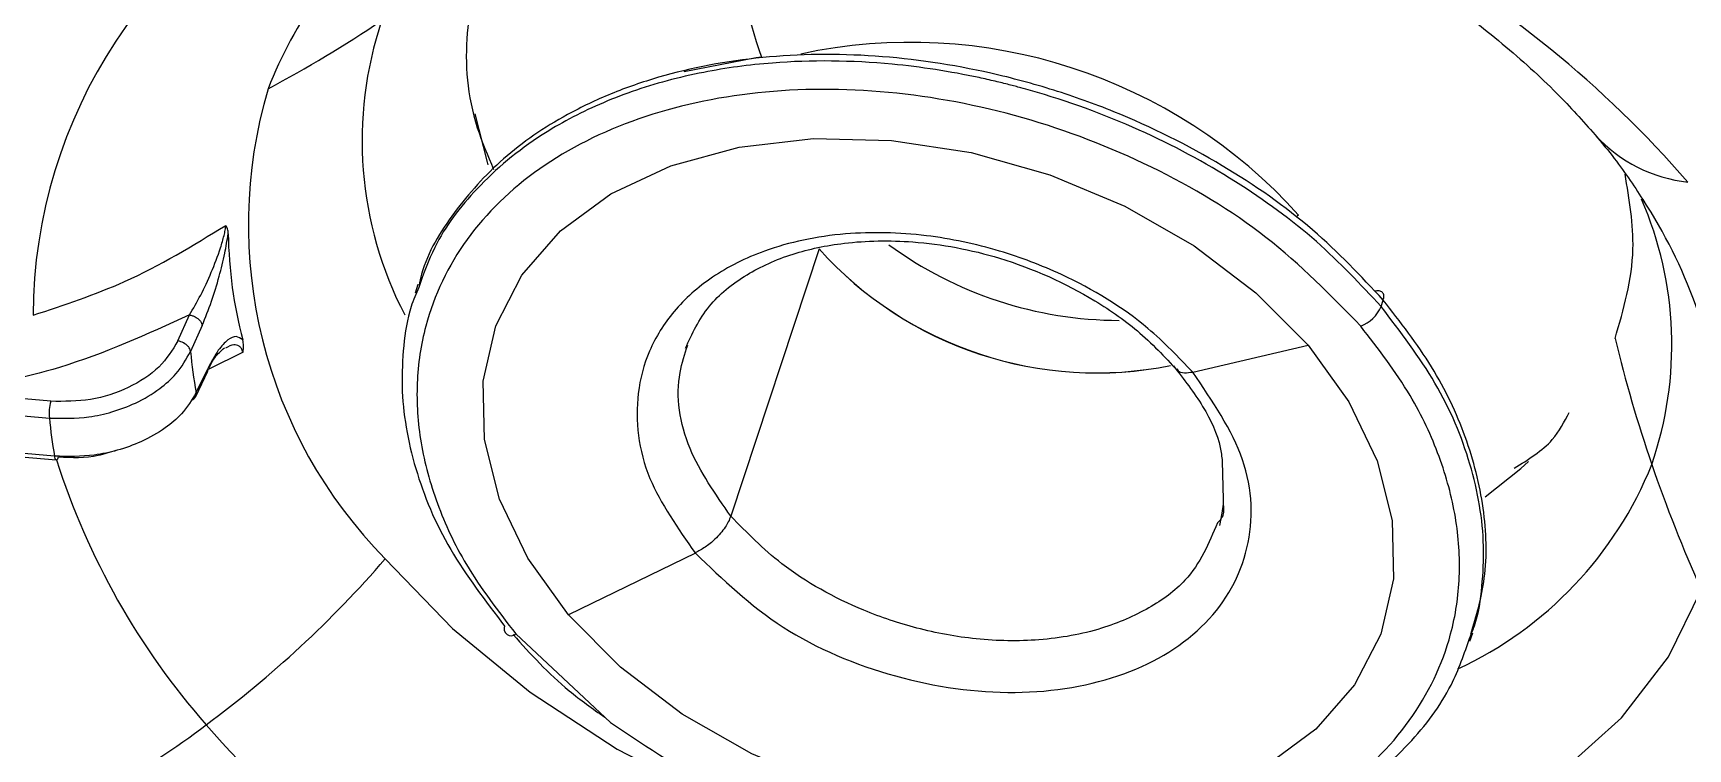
# Model space of a CAD drawing. Extents: x 525 to 613, y 487 to 635.
# Drawn here: x 554.262 to 555.882, y 576.498 to 577.199 of the extents above; entities that cross this region are included whole.
import ezdxf

# ---------------------------------------------------------------- set-up
doc = ezdxf.new("R2010")
doc.units = 0
doc.header["$MEASUREMENT"] = 0
doc.layers.add('1', color=4, linetype='Continuous')
doc.layers.add('STD TEST', color=3, linetype='Continuous')

# ---------------------------------------------------------------- blocks, each defined once
blk = doc.blocks.new('2023 VANGUARD')
at = {"layer": '1', "color": 3, "linetype": 'Continuous', "lineweight": 25}
for p, q in [((-13.1221, -15.6535), (-13.1223, -15.6532)), ((-13.4587, -15.6699), (-13.46, -15.671)), ((-13.9281, -15.7031), (-14.0146, -15.9648)), ((-14.3211, -15.7379), (-14.3238, -15.7463)), ((-13.3779, -15.7594), (-13.3758, -15.7531)), ((-14.5561, -15.7931), (-14.5448, -15.7677)), ((-14.5323, -15.778), (-14.5437, -15.8035)), ((-13.5624, -15.8236), (-13.4494, -15.7974)), ((-14.4923, -15.8041), (-14.5258, -15.8209)), ((-14.5386, -15.8475), (-14.5267, -15.8227)), ((-14.6805, -15.8523), (-14.7799, -15.8436)), ((-14.7813, -15.86), (-14.6819, -15.8687)), ((-14.6768, -15.906), (-14.7762, -15.8973)), ((-14.7745, -15.901), (-14.6752, -15.9097)), ((-13.5335, -15.9109), (-13.5323, -15.9608)), ((-13.5325, -15.9531), (-13.534, -15.9618)), ((-13.534, -15.9618), (-13.536, -15.974)), ((-14.0493, -16.001), (-14.1736, -16.0613)), ((-14.0495, -16.0008), (-14.0493, -16.001)), ((-14.2252, -16.0801), (-14.1324, -16.1669)), ((-13.2909, -16.0873), (-13.2882, -16.0789))]:
    blk.add_line(p, q, dxfattribs=at)
at = {"layer": '1', "color": 3, "linetype": 'Continuous', "lineweight": 25, "flags": 128}
for points in [[(-13.9847, -15.5154), (-13.99, -15.5161), (-14.0602, -15.5296)], [(-14.2653, -15.5707), (-14.2534, -15.6181), (-14.2526, -15.6207)], [(-14.1736, -16.0613), (-14.2135, -16.0059), (-14.2413, -15.9481), (-14.256, -15.8898), (-14.2571, -15.8326), (-14.2448, -15.7784), (-14.2193, -15.7288), (-14.1813, -15.6853), (-14.1322, -15.6492), (-14.0733, -15.6216), (-14.0065, -15.6034), (-13.9337, -15.595), (-13.8572, -15.5969), (-13.7793, -15.6088), (-13.7024, -15.6305), (-13.6289, -15.6612), (-13.5608, -15.7001), (-13.5004, -15.7459), (-13.4494, -15.7974)], [(-13.4494, -15.7974), (-13.4095, -15.8528), (-13.3817, -15.9106), (-13.3671, -15.9689), (-13.3659, -16.026), (-13.3782, -16.0802), (-13.4038, -16.1298), (-13.4417, -16.1734), (-13.4908, -16.2095), (-13.5497, -16.2371), (-13.6166, -16.2553), (-13.6893, -16.2636), (-13.7658, -16.2618), (-13.8437, -16.2499), (-13.9206, -16.2282), (-13.9942, -16.1975), (-14.0622, -16.1586), (-14.1226, -16.1127), (-14.1736, -16.0613)], [(-14.5381, -15.8438), (-14.5317, -15.8304), (-14.5266, -15.8198)], [(-13.2759, -15.9459), (-13.241, -15.918), (-13.2334, -15.9113)], [(-14.353, -16.0065), (-14.2873, -16.0747), (-14.2111, -16.1372), (-14.126, -16.1928), (-14.0337, -16.2404), (-13.9361, -16.2789), (-13.835, -16.3077), (-13.7326, -16.3262), (-13.6308, -16.334), (-13.5317, -16.3309), (-13.4374, -16.3171), (-13.3496, -16.2927), (-13.2701, -16.2582), (-13.2006, -16.2145), (-13.1424, -16.1623), (-13.0966, -16.1026), (-13.0643, -16.0367)]]:
    blk.add_lwpolyline(points, dxfattribs=at)
at = {"layer": '1', "color": 3, "linetype": 'Continuous', "lineweight": 25}
for centre, radius, start, end in [((-14.0588, -16.6932), 1.6087, 47.35, 103.8186), ((-14.2887, -15.8442), 0.7169, 108.1326, 157.6137), ((-12.9859, -15.1888), 1.0509, 183.8533, 198.1091), ((-13.9459, -16.5194), 1.3725, 41.0753, 62.0791), ((-14.2079, -15.7695), 0.49, 113.3549, 179.8315), ((-14.1021, -15.6862), 0.3915, 128.3775, 159.076), ((-13.8976, -16.3507), 1.0868, 41.007, 60.7986), ((-15.1299, -14.3214), 1.3925, 298.3915, 303.73), ((-14.0054, -15.5969), 0.3703, 161.5191, 207.46), ((-13.8386, -16.012), 0.5112, 42.0064, 102.1462), ((-14.021, -15.6794), 0.4661, 163.4183, 224.5773), ((-13.0625, -15.4961), 0.1423, 222.3143, 263.9814), ((-13.4514, -15.797), 0.3582, 340.9349, 23.4691), ((-13.5389, -15.9271), 0.4985, 6.7227, 33.0739), ((-14.0792, -15.6826), 0.4276, 180.7606, 194.8545), ((-13.6336, -15.3904), 0.3826, 233.7487, 269.8981), ((-13.6566, -15.4601), 0.3644, 221.8255, 281.493), ((-13.6562, -15.4588), 0.3656, 221.9258, 281.387), ((-13.4104, -15.7455), 0.0354, 290.6934, 336.7533), ((-14.5587, -15.81), 0.017, 40.978, 81.3359), ((-14.5526, -15.8047), 0.00903, 8.0868, 41.2792), ((-11.8351, -15.4742), 1.3513, 193.5503, 198.9966), ((-14.1122, -15.7649), 0.4332, 185.1121, 190.5029), ((-14.5446, -15.8444), 0.00677, 284.1904, 332.2595), ((-14.5441, -15.845), 0.00606, 334.92, 10.795), ((-14.6392, -15.8641), 0.043, 164.0052, 186.1042), ((-14.1848, -15.8195), 0.4996, 185.6481, 189.9669), ((-14.6734, -15.9067), 0.00351, 168.7572, 239.0197), ((-14.6767, -15.9064), 0.00363, 294.1642, 354.9102), ((-13.9838, -15.6904), 0.725, 197.6017, 221.3114), ((-13.4607, -15.7742), 0.375, 294.8983, 338.0967), ((-11.7271, -15.437), 1.4656, 198.9963, 204.1557), ((-15.1693, -15.3016), 1.0785, 306.458, 319.1832), ((-14.2298, -16.0749), 0.00693, 157.7779, 312.0599), ((-13.4018, -16.0348), 0.4945, 291.8533, 356.5965), ((-15.083, -15.4306), 0.9236, 292.7917, 306.9104), ((-13.7083, -15.4559), 1.0868, 221.007, 240.7986)]:
    blk.add_arc(centre, radius, start, end, dxfattribs=at)
for points, knots in [([(-16.5498, -12.9159), (-16.5513, -12.9278), (-16.5546, -12.9527), (-16.5593, -12.9917), (-16.5648, -13.0384), (-16.5706, -13.0916), (-16.5768, -13.1543), (-16.5856, -13.2521), (-16.597, -13.4089), (-16.6056, -13.6098), (-16.6073, -13.7755), (-16.6062, -13.8771), (-16.605, -13.9448), (-16.6029, -14.0187), (-16.5994, -14.1035), (-16.5941, -14.2052), (-16.5842, -14.3493), (-16.5663, -14.536), (-16.5392, -14.7398), (-16.5037, -14.9438), (-16.4518, -15.1823), (-16.3967, -15.3786), (-16.3451, -15.5324), (-16.308, -15.6353), (-16.2536, -15.7721), (-16.1757, -15.9427), (-16.0822, -16.1203), (-15.9754, -16.2961), (-15.8496, -16.4766), (-15.7008, -16.6615), (-15.4966, -16.879), (-15.2361, -17.1079), (-14.9778, -17.2893), (-14.7816, -17.4079), (-14.6514, -17.4802), (-14.5181, -17.5485), (-14.3583, -17.6236), (-14.1583, -17.7076), (-13.9232, -17.792), (-13.7387, -17.8474), (-13.6197, -17.879), (-13.5652, -17.8927), (-13.5255, -17.9023), (-13.4995, -17.9085), (-13.4845, -17.912), (-13.473, -17.9145), (-13.4643, -17.9166), (-13.4566, -17.9185), (-13.4482, -17.9205), (-13.4432, -17.9214), (-13.4409, -17.9218)], [0, 0, 0, 0, 0.0063364, 0.0132778, 0.0208232, 0.0312243, 0.0416147, 0.0541661, 0.0831948, 0.124789, 0.1604454, 0.1705739, 0.178262, 0.1960671, 0.2094117, 0.2227472, 0.2493859, 0.2848442, 0.3202595, 0.3556568, 0.3910707, 0.4443483, 0.4576951, 0.4711496, 0.4980368, 0.5292124, 0.5607134, 0.5920153, 0.6233876, 0.6588959, 0.6949883, 0.7488011, 0.7988557, 0.8176159, 0.8365692, 0.8554405, 0.8742549, 0.9031175, 0.937046, 0.9685044, 0.9763904, 0.984237, 0.9901079, 0.9921131, 0.9945557, 0.9960548, 0.9966741, 0.9980286, 0.9991197, 1, 1, 1, 1]), ([(-13.4645, -17.2901), (-13.6076, -17.2798), (-13.7516, -17.2616), (-13.9692, -17.2179), (-14.0412, -17.2007), (-14.1833, -17.1607), (-14.2534, -17.1379), (-14.3918, -17.0861), (-14.4606, -17.0569), (-14.5934, -16.9931), (-14.6574, -16.9585), (-14.7806, -16.8846), (-14.8398, -16.8452), (-14.9537, -16.7615), (-15.0084, -16.7172), (-15.1623, -16.5809), (-15.2526, -16.4848), (-15.3739, -16.3343), (-15.412, -16.2829), (-15.4833, -16.1792), (-15.5164, -16.127), (-15.6093, -15.9695), (-15.6626, -15.8633), (-15.7562, -15.6487), (-15.7965, -15.5403), (-15.8654, -15.3255), (-15.8944, -15.2188), (-15.9439, -15.0062), (-15.9642, -14.9004), (-16.0156, -14.5841), (-16.0368, -14.3747), (-16.056, -14.0619), (-16.0601, -13.9579), (-16.0641, -13.7503), (-16.0639, -13.6468), (-16.0598, -13.4401), (-16.0558, -13.337), (-16.0443, -13.1312), (-16.0368, -13.0284), (-16.0273, -12.9259)], [0, 0, 0, 0, 0.0625, 0.0625, 0.09375, 0.09375, 0.125, 0.125, 0.15625, 0.15625, 0.1875, 0.1875, 0.21875, 0.21875, 0.25, 0.25, 0.3125, 0.3125, 0.34375, 0.34375, 0.375, 0.375, 0.4375, 0.4375, 0.5, 0.5, 0.5625, 0.5625, 0.625, 0.625, 0.75, 0.75, 0.8125, 0.8125, 0.875, 0.875, 0.9375, 0.9375, 1, 1, 1, 1]), ([(-14.1005, -12.9814), (-14.078, -12.9947), (-14.0334, -13.0211), (-13.9671, -13.0608), (-13.9019, -13.1002), (-13.8378, -13.1392), (-13.7748, -13.1779), (-13.7128, -13.2164), (-13.6519, -13.2545), (-13.5921, -13.2923), (-13.5332, -13.3298), (-13.389, -13.4225), (-13.168, -13.569), (-12.8698, -13.778), (-12.5867, -13.9891), (-12.2186, -14.2829), (-11.8748, -14.5904), (-11.5574, -14.9167), (-11.3328, -15.1727), (-11.1298, -15.4325), (-10.965, -15.6729), (-10.8377, -15.8844), (-10.7407, -16.0678), (-10.665, -16.2345), (-10.6076, -16.3852), (-10.5741, -16.4941), (-10.5546, -16.5714), (-10.5439, -16.619), (-10.5348, -16.6659), (-10.5273, -16.7121), (-10.5213, -16.7574), (-10.5185, -16.7874), (-10.5172, -16.8022)], [0, 0, 0, 0, 0.013306, 0.026433, 0.039382, 0.052156, 0.064759, 0.077192, 0.089459, 0.101561, 0.113501, 0.125282, 0.189691, 0.250215, 0.314349, 0.374572, 0.499105, 0.561794, 0.624451, 0.689018, 0.749113, 0.793583, 0.835338, 0.874607, 0.906672, 0.937147, 0.948048, 0.958774, 0.969328, 0.979715, 0.989938, 1, 1, 1, 1]), ([(-14.3523, -13.1674), (-14.1288, -13.2984), (-13.9082, -13.4329), (-13.5841, -13.6419), (-13.4774, -13.7126), (-13.2675, -13.8561), (-13.1642, -13.9291), (-12.86, -14.1517), (-12.6646, -14.3051), (-12.3864, -14.5453), (-12.2961, -14.627), (-12.1648, -14.7524), (-12.1217, -14.7946), (-12.0369, -14.8802), (-11.9953, -14.9235), (-11.8731, -15.0544), (-11.7955, -15.143), (-11.6488, -15.3222), (-11.5797, -15.4129), (-11.4502, -15.5967), (-11.3898, -15.6899), (-11.3066, -15.8315), (-11.2801, -15.8791), (-11.2299, -15.975), (-11.2061, -16.0234), (-11.162, -16.1201), (-11.1417, -16.1684), (-11.105, -16.2651), (-11.0887, -16.3134), (-11.061, -16.41), (-11.0495, -16.4583), (-11.037, -16.5307), (-11.0336, -16.5548), (-11.0287, -16.603), (-11.0273, -16.6272), (-11.0246, -16.6995), (-11.0253, -16.7476), (-11.0304, -16.8182), (-11.0328, -16.8416), (-11.0389, -16.888), (-11.0424, -16.9111), (-11.0619, -17.0259), (-11.0847, -17.1158), (-11.1152, -17.2037)], [0, 0, 0, 0, 0.125, 0.125, 0.1875, 0.1875, 0.25, 0.25, 0.375, 0.375, 0.4375, 0.4375, 0.46875, 0.46875, 0.5, 0.5, 0.5625, 0.5625, 0.625, 0.625, 0.6875, 0.6875, 0.71875, 0.71875, 0.75, 0.75, 0.78125, 0.78125, 0.8125, 0.8125, 0.84375, 0.84375, 0.859375, 0.859375, 0.875, 0.875, 0.90625, 0.90625, 0.921875, 0.921875, 0.9375, 0.9375, 1, 1, 1, 1]), ([(-14.2552, -15.4042), (-14.2627, -15.433), (-14.2776, -15.4905), (-14.2719, -15.567), (-14.2527, -15.6116), (-14.2469, -15.6252)], [0, 0, 0, 0, 0.410207, 0.820414, 1, 1, 1, 1]), ([(-13.39, -15.4109), (-13.3666, -15.4253), (-13.3195, -15.4543), (-13.2581, -15.5018), (-13.2069, -15.5481), (-13.1804, -15.5778), (-13.1683, -15.5913)], [0, 0, 0, 0, 0.258989, 0.520689, 0.780302, 1, 1, 1, 1]), ([(-13.3779, -15.7594), (-13.3981, -15.7378), (-13.4396, -15.6934), (-13.5203, -15.6347), (-13.6148, -15.5837), (-13.688, -15.5571), (-13.7313, -15.5451), (-13.7428, -15.542), (-13.7564, -15.5387), (-13.7946, -15.5301), (-13.8685, -15.5187), (-13.9599, -15.5178), (-14.0446, -15.5293), (-14.1007, -15.5443), (-14.1434, -15.5611), (-14.1728, -15.5753), (-14.2159, -15.6005), (-14.2638, -15.6408), (-14.3032, -15.6925), (-14.3156, -15.7276), (-14.3203, -15.7409)], [0, 0, 0, 0, 0.079987, 0.163836, 0.251547, 0.343117, 0.35096, 0.360594, 0.372021, 0.385238, 0.455951, 0.555195, 0.615625, 0.683203, 0.716709, 0.749281, 0.78092, 0.870096, 0.950901, 1, 1, 1, 1]), ([(-13.3758, -15.7531), (-13.3978, -15.7296), (-13.4432, -15.6814), (-13.5334, -15.6184), (-13.6212, -15.5744), (-13.6986, -15.5467), (-13.7768, -15.5256), (-13.8738, -15.5113), (-13.9848, -15.5126), (-14.0705, -15.5289), (-14.1325, -15.5505), (-14.1852, -15.5756), (-14.2397, -15.613), (-14.2868, -15.6663), (-14.3135, -15.7092), (-14.3192, -15.735), (-14.32, -15.7387)], [0, 0, 0, 0, 0.086213, 0.177485, 0.273814, 0.323957, 0.375368, 0.468931, 0.562494, 0.656058, 0.702906, 0.749755, 0.829335, 0.90839, 0.986919, 1, 1, 1, 1]), ([(-13.3979, -15.7786), (-13.4272, -15.7486), (-13.4849, -15.6892), (-13.6008, -15.6197), (-13.7278, -15.5707), (-13.8608, -15.5456), (-13.9903, -15.546), (-14.108, -15.5718), (-14.2061, -15.6212), (-14.278, -15.6911), (-14.3135, -15.7655), (-14.3238, -15.8343), (-14.32, -15.8929), (-14.3037, -15.9527), (-14.2743, -16.0163), (-14.2424, -16.0576), (-14.2252, -16.0801)], [0, 0, 0, 0, 0.084322, 0.166561, 0.248777, 0.33096, 0.413113, 0.495267, 0.577423, 0.659581, 0.741762, 0.791173, 0.840598, 0.890044, 0.940333, 1, 1, 1, 1]), ([(-13.1683, -15.5913), (-13.1618, -15.5991), (-13.1429, -15.622), (-13.1291, -15.6432), (-13.12, -15.6572)], [0, 0, 0, 0, 0.339359, 1, 1, 1, 1]), ([(-13.1488, -15.7908), (-13.1404, -15.7621), (-13.1254, -15.7106), (-13.1348, -15.6545), (-13.139, -15.6297)], [0, 0, 0, 0, 0.5572166, 1, 1, 1, 1]), ([(-14.6979, -15.768), (-14.6674, -15.7579), (-14.5992, -15.7353), (-14.5413, -15.6997), (-14.5093, -15.68)], [0, 0, 0, 0, 0.447508, 1, 1, 1, 1]), ([(-14.5448, -15.7677), (-14.5411, -15.7614), (-14.5336, -15.7488), (-14.5233, -15.7265), (-14.5155, -15.7064), (-14.5113, -15.692), (-14.5097, -15.6845), (-14.5094, -15.6815), (-14.5093, -15.68)], [0, 0, 0, 0, 0.257263, 0.515312, 0.767777, 0.887979, 0.944767, 1, 1, 1, 1]), ([(-14.5068, -15.6883), (-14.5069, -15.6866), (-14.5071, -15.6833), (-14.5086, -15.6811), (-14.5093, -15.68)], [0, 0, 0, 0, 0.5071054, 1, 1, 1, 1]), ([(-14.5323, -15.778), (-14.5292, -15.7704), (-14.5233, -15.7559), (-14.5159, -15.7314), (-14.5102, -15.7086), (-14.5079, -15.6946), (-14.5068, -15.6883)], [0, 0, 0, 0, 0.3052886, 0.5763746, 0.8074631, 1, 1, 1, 1]), ([(-13.5624, -15.8236), (-13.5764, -15.809), (-13.6115, -15.772), (-13.6784, -15.7314), (-13.7538, -15.7026), (-13.8263, -15.6874), (-13.9063, -15.6856), (-13.9781, -15.7008), (-14.0338, -15.7288), (-14.0717, -15.7626), (-14.096, -15.8017), (-14.1103, -15.8559), (-14.1024, -15.9258), (-14.0665, -15.9767), (-14.0495, -16.0008)], [0, 0, 0, 0, 0.06946, 0.175709, 0.242892, 0.319309, 0.40495, 0.499799, 0.573044, 0.643265, 0.710458, 0.774619, 0.893317, 1, 1, 1, 1]), ([(-14.0591, -15.8003), (-14.0525, -15.7861), (-14.0401, -15.7591), (-14.0023, -15.7281), (-13.9567, -15.7071), (-13.9007, -15.6953), (-13.8318, -15.6939), (-13.7456, -15.71), (-13.6694, -15.7444), (-13.6113, -15.7853), (-13.5875, -15.8112), (-13.5752, -15.8246)], [0, 0, 0, 0, 0.121668, 0.23165, 0.329826, 0.420202, 0.529458, 0.662741, 0.819483, 0.906717, 1, 1, 1, 1]), ([(-14.3203, -15.7409), (-14.3229, -15.747), (-14.3308, -15.7651), (-14.3355, -15.7979), (-14.3382, -15.8504), (-14.3265, -15.9177), (-14.2932, -15.9978), (-14.2551, -16.0476), (-14.2362, -16.0723)], [0, 0, 0, 0, 0.061555, 0.181738, 0.301131, 0.537238, 0.770194, 1, 1, 1, 1]), ([(-13.3758, -15.7531), (-13.3755, -15.7516), (-13.3748, -15.7486), (-13.3763, -15.7455), (-13.3795, -15.7439), (-13.3827, -15.7443), (-13.3843, -15.7445)], [0, 0, 0, 0, 0.242212, 0.500023, 0.757822, 1, 1, 1, 1]), ([(-13.2909, -16.0836), (-13.2894, -16.0798), (-13.2827, -16.0641), (-13.2787, -16.0338), (-13.2759, -15.9814), (-13.2876, -15.9141), (-13.3209, -15.834), (-13.359, -15.7842), (-13.3779, -15.7594)], [0, 0, 0, 0, 0.0383291, 0.1614863, 0.2838335, 0.5257832, 0.7645055, 1, 1, 1, 1]), ([(-13.2899, -16.0803), (-13.2846, -16.0623), (-13.2732, -16.0229), (-13.2755, -15.9571), (-13.293, -15.8872), (-13.3255, -15.8179), (-13.3591, -15.7746), (-13.3758, -15.7531)], [0, 0, 0, 0, 0.175112, 0.383433, 0.590354, 0.795876, 1, 1, 1, 1]), ([(-14.5448, -15.7677), (-14.5863, -15.7867), (-14.6604, -15.8206), (-14.7434, -15.8366), (-14.7799, -15.8436)], [0, 0, 0, 0, 0.5597985, 1, 1, 1, 1]), ([(-13.5184, -16.283), (-13.4843, -16.2681), (-13.4162, -16.2385), (-13.3454, -16.1672), (-13.3096, -16.0932), (-13.2993, -16.0244), (-13.3031, -15.9658), (-13.3194, -15.906), (-13.3488, -15.8424), (-13.3806, -15.801), (-13.3979, -15.7786)], [0, 0, 0, 0, 0.162772, 0.325546, 0.488367, 0.586263, 0.684186, 0.782151, 0.881785, 1, 1, 1, 1]), ([(-14.5561, -15.7931), (-14.5615, -15.802), (-14.5723, -15.8198), (-14.6036, -15.84), (-14.6413, -15.8526), (-14.6675, -15.8524), (-14.6805, -15.8523)], [0, 0, 0, 0, 0.249696, 0.500187, 0.750582, 1, 1, 1, 1]), ([(-14.4925, -15.7922), (-14.4947, -15.7907), (-14.4994, -15.7874), (-14.5076, -15.7919), (-14.517, -15.8017), (-14.5233, -15.8135), (-14.5266, -15.8198)], [0, 0, 0, 0, 0.192524, 0.423609, 0.694681, 1, 1, 1, 1]), ([(-14.4923, -15.8041), (-14.4928, -15.8028), (-14.4938, -15.8003), (-14.4968, -15.7975), (-14.5021, -15.7961), (-14.5067, -15.7987), (-14.5095, -15.8003)], [0, 0, 0, 0, 0.134508, 0.272804, 0.565531, 1, 1, 1, 1]), ([(-14.4923, -15.8041), (-14.492, -15.802), (-14.4914, -15.7977), (-14.4922, -15.7941), (-14.4925, -15.7922)], [0, 0, 0, 0, 0.492897, 1, 1, 1, 1]), ([(-14.0146, -15.9648), (-14.0298, -15.943), (-14.0618, -15.8972), (-14.07, -15.8375), (-14.0598, -15.806), (-14.0569, -15.7972)], [0, 0, 0, 0, 0.394936, 0.829794, 1, 1, 1, 1]), ([(-14.6819, -15.8687), (-14.669, -15.869), (-14.6484, -15.8694), (-14.6198, -15.8629), (-14.5958, -15.854), (-14.5745, -15.8411), (-14.5553, -15.8241), (-14.5479, -15.811), (-14.5437, -15.8035)], [0, 0, 0, 0, 0.223173, 0.354792, 0.499492, 0.670253, 0.81071, 1, 1, 1, 1]), ([(-14.5279, -15.8249), (-14.5255, -15.8194), (-14.5206, -15.8085), (-14.5138, -15.8028), (-14.5104, -15.8)], [0, 0, 0, 0, 0.5070544, 1, 1, 1, 1]), ([(-14.0493, -16.001), (-14.0226, -16.0267), (-13.9692, -16.0782), (-13.8543, -16.1265), (-13.7347, -16.1432), (-13.6252, -16.1245), (-13.5433, -16.0734), (-13.502, -15.9981), (-13.5043, -15.9088), (-13.5431, -15.852), (-13.5624, -15.8236)], [0, 0, 0, 0, 0.125053, 0.250091, 0.375113, 0.500121, 0.625113, 0.750091, 0.875053, 1, 1, 1, 1]), ([(-13.5813, -15.8174), (-13.5711, -15.8306), (-13.5509, -15.8568), (-13.536, -15.8888), (-13.534, -15.9064), (-13.5335, -15.9109)], [0, 0, 0, 0, 0.431323, 0.856277, 1, 1, 1, 1]), ([(-13.5778, -15.8204), (-13.5775, -15.8211), (-13.5762, -15.8236), (-13.5707, -15.8248), (-13.5651, -15.824), (-13.5624, -15.8236)], [0, 0, 0, 0, 0.161864, 0.593876, 1, 1, 1, 1]), ([(-14.5381, -15.8438), (-14.5424, -15.851), (-14.5499, -15.8634), (-14.5691, -15.8796), (-14.5905, -15.8919), (-14.6145, -15.9005), (-14.6432, -15.9067), (-14.6638, -15.9063), (-14.6768, -15.906)], [0, 0, 0, 0, 0.189178, 0.329349, 0.49967, 0.644705, 0.776575, 1, 1, 1, 1]), ([(-13.2476, -15.9178), (-13.2338, -15.9093), (-13.2099, -15.8946), (-13.1985, -15.8724), (-13.1937, -15.8631)], [0, 0, 0, 0, 0.579105, 1, 1, 1, 1]), ([(-14.673, -15.9067), (-14.6598, -15.9073), (-14.6403, -15.9081), (-14.6223, -15.9019), (-14.6164, -15.9)], [0, 0, 0, 0, 0.676882, 1, 1, 1, 1]), ([(-13.5323, -15.9608), (-13.5323, -15.9609), (-13.5322, -15.965), (-13.5352, -15.9682), (-13.5381, -15.9713)], [0, 0, 0, 0, 0.018815, 1, 1, 1, 1]), ([(-14.0146, -15.9648), (-14.0162, -15.9684), (-14.0195, -15.9758), (-14.0291, -15.9867), (-14.0396, -15.9954), (-14.0462, -15.999), (-14.0495, -16.0008)], [0, 0, 0, 0, 0.2722175, 0.5618774, 0.787753, 1, 1, 1, 1]), ([(-13.5381, -15.9713), (-13.5465, -15.9912), (-13.5602, -16.0239), (-13.6048, -16.0561), (-13.6525, -16.077), (-13.7106, -16.0877), (-13.7727, -16.0867), (-13.8313, -16.0761), (-13.8973, -16.0537), (-13.9633, -16.0174), (-13.9989, -15.9809), (-14.0146, -15.9648)], [0, 0, 0, 0, 0.146655, 0.240012, 0.337526, 0.448085, 0.550758, 0.645536, 0.732413, 0.881882, 1, 1, 1, 1]), ([(-14.2279, -16.0806), (-14.2107, -16.0997), (-14.1845, -16.129), (-14.15, -16.1532), (-14.1381, -16.1616)], [0, 0, 0, 0, 0.653978, 1, 1, 1, 1]), ([(-13.7621, -16.3088), (-13.7605, -16.3091), (-13.7191, -16.3156), (-13.6542, -16.3134), (-13.5695, -16.3026), (-13.5135, -16.2874), (-13.4707, -16.2707), (-13.4413, -16.2564), (-13.3982, -16.2312), (-13.3502, -16.191), (-13.3095, -16.137), (-13.2964, -16.0994), (-13.2909, -16.0836)], [0, 0, 0, 0, 0.007145, 0.185262, 0.293719, 0.415003, 0.475138, 0.533598, 0.590381, 0.750428, 0.895453, 1, 1, 1, 1]), ([(-14.1324, -16.1669), (-14.0961, -16.1912), (-14.0236, -16.2398), (-13.8949, -16.2879), (-13.7627, -16.3128), (-13.6319, -16.3137), (-13.5562, -16.2932), (-13.5184, -16.283)], [0, 0, 0, 0, 0.200121, 0.400187, 0.600172, 0.800086, 1, 1, 1, 1])]:
    blk.add_open_spline(points, degree=3, knots=knots, dxfattribs=at)
for points in [[(-14.5448, -15.7677), (-14.5438, -15.7679), (-14.5418, -15.7683), (-14.539, -15.7696), (-14.5364, -15.7713), (-14.5351, -15.7726), (-14.5345, -15.7733)], [(-14.5345, -15.7733), (-14.5339, -15.7741), (-14.5328, -15.7757), (-14.5325, -15.7772), (-14.5323, -15.778)]]:
    blk.add_open_spline(points, degree=3, dxfattribs=at)
blk = doc.blocks.new('2026 Vanguard')
at = {"layer": 'STD TEST', "color": 1}
blk.add_blockref('2023 VANGUARD', (44.1613, 88.209), dxfattribs=at)

msp = doc.modelspace()

# ---------------------------------------------------------------- block references
at = {"layer": '1'}
msp.add_blockref('2026 Vanguard', (524.7985, 504.4821), dxfattribs=at)

doc.saveas('drawing.dxf')
